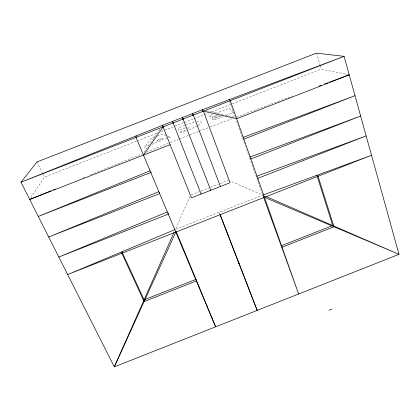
<?xml version="1.0" encoding="UTF-8"?>
<svg xmlns="http://www.w3.org/2000/svg" width="420" height="420" viewBox="0 0 420 420"><rect width="100%" height="100%" fill="white"/><g stroke="black" fill="none" stroke-linecap="round" stroke-linejoin="round"><path stroke-width="0.32" stroke-dasharray="2.1 1.58" d="M190.06 196.292L175.34 229.446L262.794 195.127L230.349 181.025M30.791 197.82L44.426 177.03L136.678 141.078M144.149 152.292L160.015 129.04M187.787 128.924L189.194 127.46L187.551 127.234M198.051 125.496L200.708 123.501L201.28 122.64L201.201 121.968L199.511 121.417L196.943 121.695M197.573 125.811L188.48 130.211M185.808 129.964L179.309 132.389L180.989 132.977L186.926 130.84M82.614 178.022L85.654 176.788M90.515 174.815L142.196 153.867M146.391 152.166L168.42 143.241M217.581 114.959L211.465 117.458L209.092 115.973L213.276 114.34M219.833 115.836L213.77 118.277L211.853 117.915L217.812 115.61M191.179 194.875L199.49 191.62M201.269 190.922L208.982 187.903M210.761 187.204L218.468 184.186M220.248 183.493L228.543 180.243M137.287 140.837L157.453 132.983M161.117 131.549L183.724 122.74M184.333 122.504L193.499 118.933M194.108 118.692L208.163 113.216M211.827 111.788L321.19 69.169L347.933 74.555M154.991 137.056L150.911 138.647L144.512 147.205L148.638 145.593M157.327 136.148L162.572 134.106L165.879 135.576M215.67 113.405L229.42 108.045L232.964 112.712L225.661 115.558M152.171 144.218L155.71 142.837L156.382 142.023L161.522 140.69L163.501 138.999L164.771 139.303L167.738 138.143M168.331 137.912L170.704 136.988L166.483 135.755M223.225 116.508L214.709 119.831L212.468 119.459L220.668 116.408M170.189 142.532L178.28 139.377M179.434 138.925L188.674 135.319M189.829 134.873L198.482 131.492M199.059 131.271L208.289 127.67M184.732 125.407L178.222 128.011L178.432 130.321L186.485 127.444M185.341 125.181L194.906 122.126M210.068 126.992L232.297 118.655M236.528 117.07L292.866 95.939M206.734 110.833L235.305 117.527L231.168 105.861M37.028 161.91L42.43 172.961M42.719 173.539L44.426 177.03M220.19 214.678L219.114 212.268L219.587 213.481M151.127 171.759L151.877 173.544M229.646 101.561L230.953 105.247M236.597 121.186L245.69 146.843M246.556 149.294L249.38 157.269M249.601 157.889L257.88 181.251M258.09 181.855L262.579 194.523M316.486 53.125L319.925 64.848M320.103 65.468L321.19 69.169M158.314 139.776L157.216 140.9L162.813 138.894L159.773 138.484L158.314 139.776"/><path stroke-width="0.63" d="M136.085 135.917L136.043 137.393L215.623 326.828L176.332 231.851M121.931 251.811L121.816 253.286L144.123 301.56L196.361 280.98L195.993 279.379L144.69 299.586M174.011 232.428L114.314 366.875L21 182.217L37.028 161.91L316.486 53.125L344.08 56.333L399 254.331L114.314 366.875L175.822 232.092L175.628 231.032M143.472 155.08L163.013 126.882L162.598 125.255L202.288 109.793L344.08 56.333L21 182.217L162.598 125.255L163.301 126.998M174.736 229.698L67.657 274.544L371.527 155.279L263.408 194.901M167.297 211.969L58.821 257.061L168.289 214.153L168.095 212.935M158.771 191.662L48.699 237.022L159.658 193.604L159.516 192.507M150.024 170.814L38.299 216.442L150.791 172.494M50.998 190.838L29.715 199.463L170.142 144.674M53.429 189.851L55.251 189.11M328.97 310.186L331.873 309.036M333.974 226.769L332.719 225.519L281.18 245.821L282.104 247.207L333.974 226.769L318.066 176.264L316.874 175.308M250.898 158.981L360.644 116.036L250 157.043M257.754 178.379L366.151 135.896L256.783 176.201M243.863 139.104L354.995 95.681L243.044 137.413M319.2 86.063L321.038 85.376M324.713 83.995L327.773 82.85M328.996 82.388L349.209 74.812L236.654 118.724L203.396 111.148L202.288 109.793L202.944 111.552M265.781 196.423L399 254.331L264.453 197.305L263.456 195.998M228.995 99.719L230.276 100.679L298.651 294L263.461 196.959M122.204 252.404L144.091 299.822L144.123 301.56M238.634 262.579L239.279 264.075M163.013 126.882L191.452 197.846L230.044 182.726L203.396 111.148M201.107 194.061L172.531 121.385L173.119 122.95M210.761 190.281L182.453 117.516L183.157 119.338M220.19 214.678L257.182 310.396L220.054 214.688M220.406 186.501L193.31 115.08L192.376 113.652L193.064 115.474M317.069 175.928L332.719 225.519"/></g></svg>
